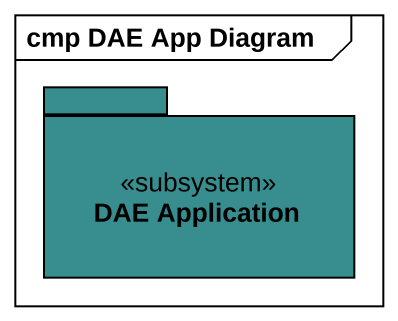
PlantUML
@startuml
mainframe cmp DAE App Diagram
package "DAE Application" as DAE_Application <<subsystem>> #388E8E {
}
@enduml
